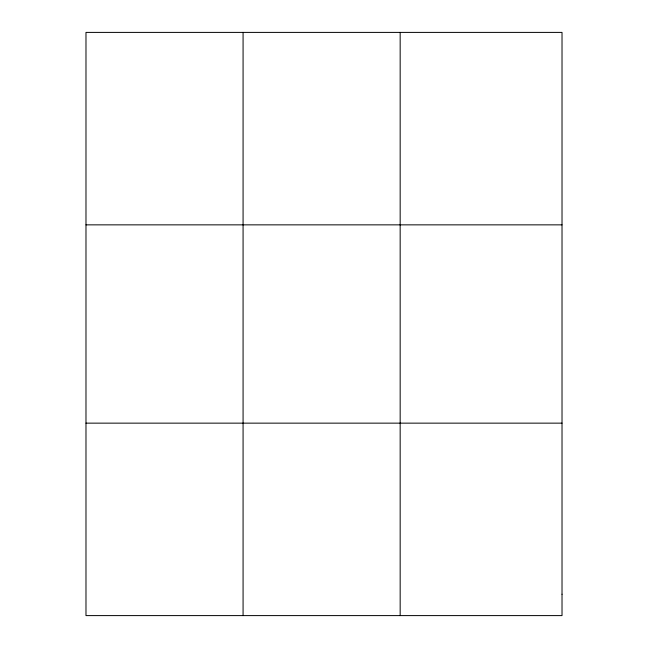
<?xml version="1.0" encoding="UTF-8"?>
<svg xmlns="http://www.w3.org/2000/svg" width="648" height="648" viewBox="0 0 648 648"><rect width="100%" height="100%" fill="white"/><g stroke="black" fill="none" stroke-linecap="round" stroke-linejoin="round"><path stroke-width="0.97" d="M243.073 615.6L243.073 32.4M400.164 615.6L400.164 32.4M85.982 224.856L562.019 224.856M85.982 423.144L562.019 423.144M562.019 594.216L562.019 615.6L85.982 615.6L85.982 32.4L562.019 32.4L562.019 594.216"/></g></svg>
